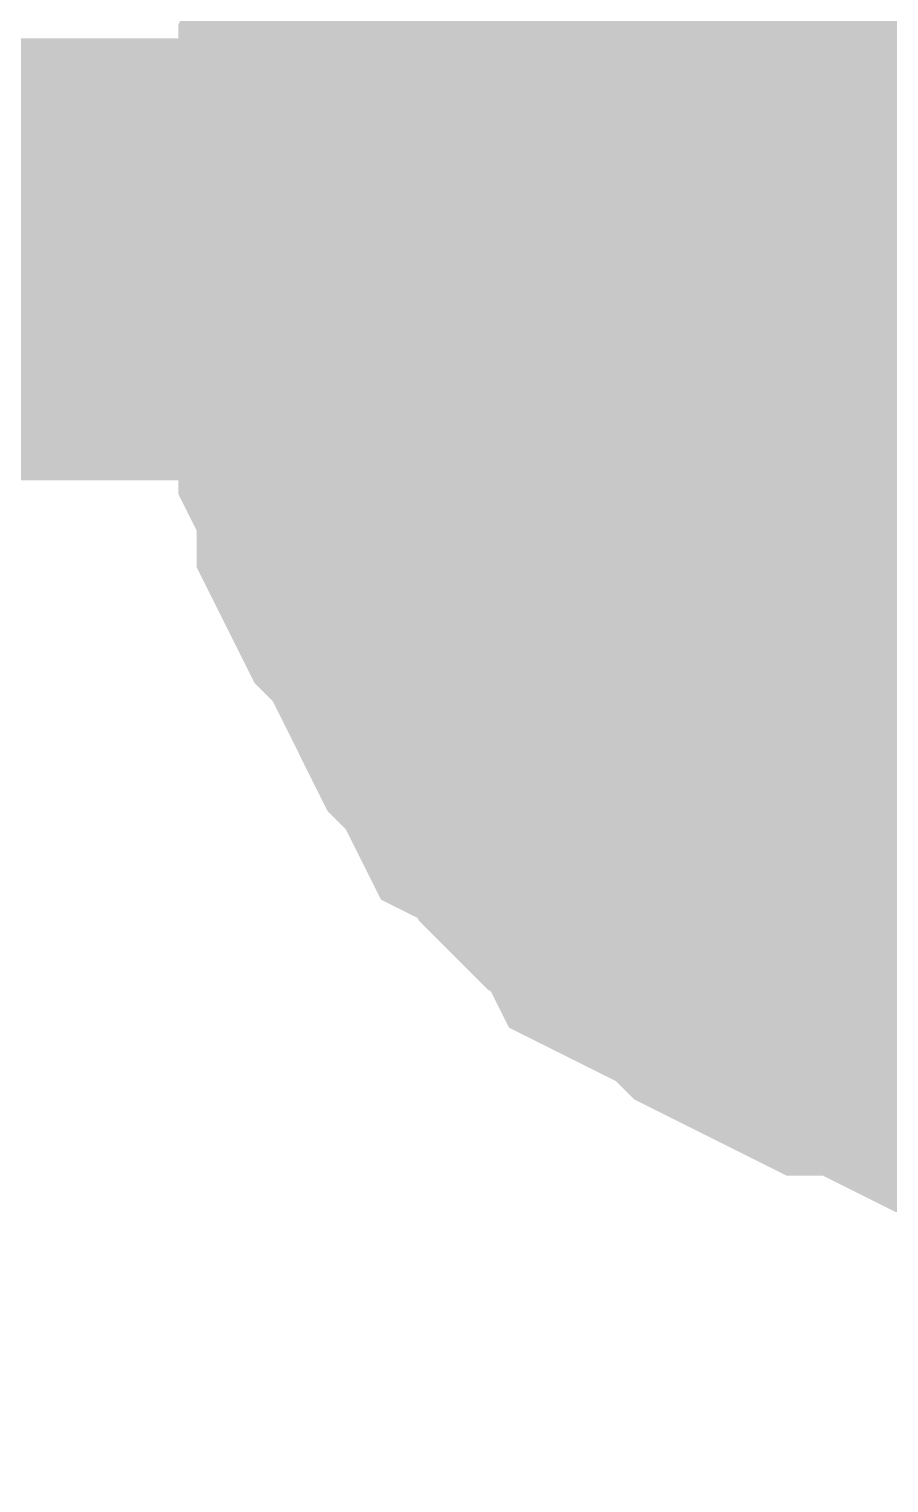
# Model space of a CAD drawing. Header units: inches. Extents: x 0 to 569, y 0 to 432.
# Drawn here: x 123.723 to 124.306, y 179.501 to 180.486 of the extents above; entities that cross this region are included whole.
import ezdxf

# ---------------------------------------------------------------- set-up
doc = ezdxf.new("R2010")
doc.units = ezdxf.units.IN
doc.layers.add('Sheet', color=255, linetype='Continuous')

msp = doc.modelspace()

# ---------------------------------------------------------------- linework, layer by layer
at = {"layer": 'Sheet'}
msp.add_lwpolyline([(124.206, 180.34, 0.508, 0.508, 1), (124.714, 180.34, 0.508, 0.508, 1)], format="xyseb", close=True, dxfattribs=at)
for points in [[(123.96143, 180.33008, 0.29972, 0.29972, 0), (123.96143, 180.35488, 0.29972, 0.29972, 0), (123.96143, 180.37969, 0.29972, 0.29972, 0), (123.96143, 180.40449, 0.29972, 0.29972, 0), (123.97383, 180.4293, 0.29972, 0.29972, 0), (123.97383, 180.4541, 0.29972, 0.29972, 0), (123.98623, 180.47891, 0.29972, 0.29972, 0), (123.98623, 180.50371, 0.29972, 0.29972, 0), (123.99863, 180.52852, 0.29972, 0.29972, 0), (124.01104, 180.55332, 0.29972, 0.29972, 0), (124.02344, 180.57812, 0.29972, 0.29972, 0), (124.03584, 180.59053, 0.29972, 0.29972, 0), (124.04824, 180.61533, 0.29972, 0.29972, 0), (124.06064, 180.64014, 0.29972, 0.29972, 0)], [(123.96143, 180.33008, 0.29972, 0.29972, 0), (123.96143, 180.35488, 0.29972, 0.29972, 0), (123.96143, 180.37969, 0.29972, 0.29972, 0), (123.96143, 180.40449, 0.29972, 0.29972, 0), (123.97383, 180.4293, 0.29972, 0.29972, 0), (123.97383, 180.4541, 0.29972, 0.29972, 0), (123.98623, 180.47891, 0.29972, 0.29972, 0), (123.98623, 180.50371, 0.29972, 0.29972, 0), (123.99863, 180.52852, 0.29972, 0.29972, 0), (124.01104, 180.55332, 0.29972, 0.29972, 0), (124.02344, 180.57812, 0.29972, 0.29972, 0), (124.03584, 180.59053, 0.29972, 0.29972, 0), (124.04824, 180.61533, 0.29972, 0.29972, 0), (124.06064, 180.64014, 0.29972, 0.29972, 0)], [(123.96143, 180.33008, 0.29972, 0.29972, 0), (123.96143, 180.35488, 0.29972, 0.29972, 0), (123.96143, 180.37969, 0.29972, 0.29972, 0), (123.96143, 180.40449, 0.29972, 0.29972, 0), (123.97383, 180.4293, 0.29972, 0.29972, 0), (123.97383, 180.4541, 0.29972, 0.29972, 0), (123.98623, 180.47891, 0.29972, 0.29972, 0), (123.98623, 180.50371, 0.29972, 0.29972, 0), (123.99863, 180.52852, 0.29972, 0.29972, 0), (124.01104, 180.55332, 0.29972, 0.29972, 0), (124.02344, 180.57812, 0.29972, 0.29972, 0), (124.03584, 180.59053, 0.29972, 0.29972, 0), (124.04824, 180.61533, 0.29972, 0.29972, 0), (124.06064, 180.64014, 0.29972, 0.29972, 0)], [(123.96143, 180.33008, 0.29972, 0.29972, 0), (123.96143, 180.35488, 0.29972, 0.29972, 0), (123.96143, 180.37969, 0.29972, 0.29972, 0), (123.96143, 180.40449, 0.29972, 0.29972, 0), (123.97383, 180.4293, 0.29972, 0.29972, 0), (123.97383, 180.4541, 0.29972, 0.29972, 0), (123.98623, 180.47891, 0.29972, 0.29972, 0), (123.98623, 180.50371, 0.29972, 0.29972, 0), (123.99863, 180.52852, 0.29972, 0.29972, 0), (124.01104, 180.55332, 0.29972, 0.29972, 0), (124.02344, 180.57812, 0.29972, 0.29972, 0), (124.03584, 180.59053, 0.29972, 0.29972, 0), (124.04824, 180.61533, 0.29972, 0.29972, 0), (124.06064, 180.64014, 0.29972, 0.29972, 0)], [(123.96143, 180.33008, 0.29972, 0.29972, 0), (123.96143, 180.35488, 0.29972, 0.29972, 0), (123.96143, 180.37969, 0.29972, 0.29972, 0), (123.96143, 180.40449, 0.29972, 0.29972, 0), (123.97383, 180.4293, 0.29972, 0.29972, 0), (123.97383, 180.4541, 0.29972, 0.29972, 0), (123.98623, 180.47891, 0.29972, 0.29972, 0), (123.98623, 180.50371, 0.29972, 0.29972, 0), (123.99863, 180.52852, 0.29972, 0.29972, 0), (124.01104, 180.55332, 0.29972, 0.29972, 0), (124.02344, 180.57812, 0.29972, 0.29972, 0), (124.03584, 180.59053, 0.29972, 0.29972, 0), (124.04824, 180.61533, 0.29972, 0.29972, 0), (124.06064, 180.64014, 0.29972, 0.29972, 0)], [(123.96143, 180.33008, 0.29972, 0.29972, 0), (123.96143, 180.35488, 0.29972, 0.29972, 0), (123.96143, 180.37969, 0.29972, 0.29972, 0), (123.96143, 180.40449, 0.29972, 0.29972, 0), (123.97383, 180.4293, 0.29972, 0.29972, 0), (123.97383, 180.4541, 0.29972, 0.29972, 0), (123.98623, 180.47891, 0.29972, 0.29972, 0), (123.98623, 180.50371, 0.29972, 0.29972, 0), (123.99863, 180.52852, 0.29972, 0.29972, 0), (124.01104, 180.55332, 0.29972, 0.29972, 0), (124.02344, 180.57812, 0.29972, 0.29972, 0), (124.03584, 180.59053, 0.29972, 0.29972, 0), (124.04824, 180.61533, 0.29972, 0.29972, 0), (124.06064, 180.64014, 0.29972, 0.29972, 0)], [(123.96143, 180.33008, 0.29972, 0.29972, 0), (123.96143, 180.35488, 0.29972, 0.29972, 0), (123.96143, 180.37969, 0.29972, 0.29972, 0), (123.96143, 180.40449, 0.29972, 0.29972, 0), (123.97383, 180.4293, 0.29972, 0.29972, 0), (123.97383, 180.4541, 0.29972, 0.29972, 0), (123.98623, 180.47891, 0.29972, 0.29972, 0), (123.98623, 180.50371, 0.29972, 0.29972, 0), (123.99863, 180.52852, 0.29972, 0.29972, 0), (124.01104, 180.55332, 0.29972, 0.29972, 0), (124.02344, 180.57812, 0.29972, 0.29972, 0), (124.03584, 180.59053, 0.29972, 0.29972, 0), (124.04824, 180.61533, 0.29972, 0.29972, 0), (124.06064, 180.64014, 0.29972, 0.29972, 0)], [(123.96143, 180.33008, 0.09906, 0.09906, 0), (123.96143, 180.35488, 0.09906, 0.09906, 0), (123.96143, 180.37969, 0.09906, 0.09906, 0), (123.96143, 180.40449, 0.09906, 0.09906, 0), (123.97383, 180.4293, 0.09906, 0.09906, 0), (123.97383, 180.4541, 0.09906, 0.09906, 0), (123.98623, 180.47891, 0.09906, 0.09906, 0), (123.98623, 180.50371, 0.09906, 0.09906, 0), (123.99863, 180.52852, 0.09906, 0.09906, 0), (124.01104, 180.55332, 0.09906, 0.09906, 0)], [(123.96143, 180.33008, 0.09906, 0.09906, 0), (123.96143, 180.35488, 0.09906, 0.09906, 0), (123.96143, 180.37969, 0.09906, 0.09906, 0), (123.96143, 180.40449, 0.09906, 0.09906, 0), (123.97383, 180.4293, 0.09906, 0.09906, 0), (123.97383, 180.4541, 0.09906, 0.09906, 0), (123.98623, 180.47891, 0.09906, 0.09906, 0), (123.98623, 180.50371, 0.09906, 0.09906, 0), (123.99863, 180.52852, 0.09906, 0.09906, 0), (124.01104, 180.55332, 0.09906, 0.09906, 0)], [(123.96143, 180.33008, 0.09906, 0.09906, 0), (123.96143, 180.35488, 0.09906, 0.09906, 0), (123.96143, 180.37969, 0.09906, 0.09906, 0), (123.96143, 180.40449, 0.09906, 0.09906, 0), (123.97383, 180.4293, 0.09906, 0.09906, 0), (123.97383, 180.4541, 0.09906, 0.09906, 0), (123.98623, 180.47891, 0.09906, 0.09906, 0), (123.98623, 180.50371, 0.09906, 0.09906, 0), (123.99863, 180.52852, 0.09906, 0.09906, 0), (124.01104, 180.55332, 0.09906, 0.09906, 0)], [(123.96143, 180.33008, 0.09906, 0.09906, 0), (123.96143, 180.35488, 0.09906, 0.09906, 0), (123.96143, 180.37969, 0.09906, 0.09906, 0), (123.96143, 180.40449, 0.09906, 0.09906, 0), (123.97383, 180.4293, 0.09906, 0.09906, 0), (123.97383, 180.4541, 0.09906, 0.09906, 0), (123.98623, 180.47891, 0.09906, 0.09906, 0), (123.98623, 180.50371, 0.09906, 0.09906, 0), (123.99863, 180.52852, 0.09906, 0.09906, 0), (124.01104, 180.55332, 0.09906, 0.09906, 0)], [(123.96143, 180.33008, 0.09906, 0.09906, 0), (123.96143, 180.35488, 0.09906, 0.09906, 0), (123.96143, 180.37969, 0.09906, 0.09906, 0), (123.96143, 180.40449, 0.09906, 0.09906, 0), (123.97383, 180.4293, 0.09906, 0.09906, 0), (123.97383, 180.4541, 0.09906, 0.09906, 0), (123.98623, 180.47891, 0.09906, 0.09906, 0), (123.98623, 180.50371, 0.09906, 0.09906, 0), (123.99863, 180.52852, 0.09906, 0.09906, 0), (124.01104, 180.55332, 0.09906, 0.09906, 0)], [(123.96143, 180.33008, 0.09906, 0.09906, 0), (123.96143, 180.35488, 0.09906, 0.09906, 0), (123.96143, 180.37969, 0.09906, 0.09906, 0), (123.96143, 180.40449, 0.09906, 0.09906, 0), (123.97383, 180.4293, 0.09906, 0.09906, 0), (123.97383, 180.4541, 0.09906, 0.09906, 0), (123.98623, 180.47891, 0.09906, 0.09906, 0), (123.98623, 180.50371, 0.09906, 0.09906, 0), (123.99863, 180.52852, 0.09906, 0.09906, 0), (124.01104, 180.55332, 0.09906, 0.09906, 0)], [(123.96143, 180.33008, 0.09906, 0.09906, 0), (123.96143, 180.35488, 0.09906, 0.09906, 0), (123.96143, 180.37969, 0.09906, 0.09906, 0), (123.96143, 180.40449, 0.09906, 0.09906, 0), (123.97383, 180.4293, 0.09906, 0.09906, 0), (123.97383, 180.4541, 0.09906, 0.09906, 0), (123.98623, 180.47891, 0.09906, 0.09906, 0), (123.98623, 180.50371, 0.09906, 0.09906, 0), (123.99863, 180.52852, 0.09906, 0.09906, 0), (124.01104, 180.55332, 0.09906, 0.09906, 0)], [(116.84248, 175.25752, 0.29972, 0.29972, 0), (116.84248, 180.33008, 0.29972, 0.29972, 0), (124.46992, 180.33008, 0.29972, 0.29972, 0)], [(124.46992, 179.82158, 0.29972, 0.29972, 0), (124.44512, 179.82158, 0.29972, 0.29972, 0), (124.42031, 179.82158, 0.29972, 0.29972, 0), (124.39551, 179.82158, 0.29972, 0.29972, 0), (124.3707, 179.83398, 0.29972, 0.29972, 0), (124.3459, 179.83398, 0.29972, 0.29972, 0), (124.32109, 179.84639, 0.29972, 0.29972, 0), (124.29629, 179.85879, 0.29972, 0.29972, 0), (124.27148, 179.85879, 0.29972, 0.29972, 0), (124.24668, 179.87119, 0.29972, 0.29972, 0), (124.22187, 179.88359, 0.29972, 0.29972, 0), (124.20947, 179.896, 0.29972, 0.29972, 0), (124.18467, 179.9084, 0.29972, 0.29972, 0), (124.15986, 179.9208, 0.29972, 0.29972, 0), (124.14746, 179.94561, 0.29972, 0.29972, 0), (124.12266, 179.95801, 0.29972, 0.29972, 0), (124.11025, 179.97041, 0.29972, 0.29972, 0), (124.09785, 179.99521, 0.29972, 0.29972, 0), (124.07305, 180.00762, 0.29972, 0.29972, 0), (124.06064, 180.03242, 0.29972, 0.29972, 0), (124.04824, 180.04482, 0.29972, 0.29972, 0), (124.03584, 180.06963, 0.29972, 0.29972, 0), (124.02344, 180.09443, 0.29972, 0.29972, 0), (124.01104, 180.11924, 0.29972, 0.29972, 0), (123.99863, 180.13164, 0.29972, 0.29972, 0), (123.98623, 180.15645, 0.29972, 0.29972, 0), (123.98623, 180.18125, 0.29972, 0.29972, 0), (123.97383, 180.20605, 0.29972, 0.29972, 0), (123.97383, 180.23086, 0.29972, 0.29972, 0), (123.96143, 180.25566, 0.29972, 0.29972, 0), (123.96143, 180.28047, 0.29972, 0.29972, 0), (123.96143, 180.30527, 0.29972, 0.29972, 0), (123.96143, 180.33008, 0.29972, 0.29972, 0)], [(123.96143, 180.33008, 0.29972, 0.29972, 0), (123.96143, 180.33008, 0.29972, 0.29972, 0)], [(124.46992, 179.82158, 0.29972, 0.29972, 0), (124.44512, 179.82158, 0.29972, 0.29972, 0), (124.42031, 179.82158, 0.29972, 0.29972, 0), (124.39551, 179.82158, 0.29972, 0.29972, 0), (124.3707, 179.83398, 0.29972, 0.29972, 0), (124.3459, 179.83398, 0.29972, 0.29972, 0), (124.32109, 179.84639, 0.29972, 0.29972, 0), (124.29629, 179.85879, 0.29972, 0.29972, 0), (124.27148, 179.85879, 0.29972, 0.29972, 0), (124.24668, 179.87119, 0.29972, 0.29972, 0), (124.22187, 179.88359, 0.29972, 0.29972, 0), (124.20947, 179.896, 0.29972, 0.29972, 0), (124.18467, 179.9084, 0.29972, 0.29972, 0), (124.15986, 179.9208, 0.29972, 0.29972, 0), (124.14746, 179.94561, 0.29972, 0.29972, 0), (124.12266, 179.95801, 0.29972, 0.29972, 0), (124.11025, 179.97041, 0.29972, 0.29972, 0), (124.09785, 179.99521, 0.29972, 0.29972, 0), (124.07305, 180.00762, 0.29972, 0.29972, 0), (124.06064, 180.03242, 0.29972, 0.29972, 0), (124.04824, 180.04482, 0.29972, 0.29972, 0), (124.03584, 180.06963, 0.29972, 0.29972, 0), (124.02344, 180.09443, 0.29972, 0.29972, 0), (124.01104, 180.11924, 0.29972, 0.29972, 0), (123.99863, 180.13164, 0.29972, 0.29972, 0), (123.98623, 180.15645, 0.29972, 0.29972, 0), (123.98623, 180.18125, 0.29972, 0.29972, 0), (123.97383, 180.20605, 0.29972, 0.29972, 0), (123.97383, 180.23086, 0.29972, 0.29972, 0), (123.96143, 180.25566, 0.29972, 0.29972, 0), (123.96143, 180.28047, 0.29972, 0.29972, 0), (123.96143, 180.30527, 0.29972, 0.29972, 0), (123.96143, 180.33008, 0.29972, 0.29972, 0)], [(123.96143, 180.33008, 0.29972, 0.29972, 0), (123.96143, 180.33008, 0.29972, 0.29972, 0)], [(124.46992, 179.82158, 0.29972, 0.29972, 0), (124.44512, 179.82158, 0.29972, 0.29972, 0), (124.42031, 179.82158, 0.29972, 0.29972, 0), (124.39551, 179.82158, 0.29972, 0.29972, 0), (124.3707, 179.83398, 0.29972, 0.29972, 0), (124.3459, 179.83398, 0.29972, 0.29972, 0), (124.32109, 179.84639, 0.29972, 0.29972, 0), (124.29629, 179.85879, 0.29972, 0.29972, 0), (124.27148, 179.85879, 0.29972, 0.29972, 0), (124.24668, 179.87119, 0.29972, 0.29972, 0), (124.22187, 179.88359, 0.29972, 0.29972, 0), (124.20947, 179.896, 0.29972, 0.29972, 0), (124.18467, 179.9084, 0.29972, 0.29972, 0), (124.15986, 179.9208, 0.29972, 0.29972, 0), (124.14746, 179.94561, 0.29972, 0.29972, 0), (124.12266, 179.95801, 0.29972, 0.29972, 0), (124.11025, 179.97041, 0.29972, 0.29972, 0), (124.09785, 179.99521, 0.29972, 0.29972, 0), (124.07305, 180.00762, 0.29972, 0.29972, 0), (124.06064, 180.03242, 0.29972, 0.29972, 0), (124.04824, 180.04482, 0.29972, 0.29972, 0), (124.03584, 180.06963, 0.29972, 0.29972, 0), (124.02344, 180.09443, 0.29972, 0.29972, 0), (124.01104, 180.11924, 0.29972, 0.29972, 0), (123.99863, 180.13164, 0.29972, 0.29972, 0), (123.98623, 180.15645, 0.29972, 0.29972, 0), (123.98623, 180.18125, 0.29972, 0.29972, 0), (123.97383, 180.20605, 0.29972, 0.29972, 0), (123.97383, 180.23086, 0.29972, 0.29972, 0), (123.96143, 180.25566, 0.29972, 0.29972, 0), (123.96143, 180.28047, 0.29972, 0.29972, 0), (123.96143, 180.30527, 0.29972, 0.29972, 0), (123.96143, 180.33008, 0.29972, 0.29972, 0)], [(123.96143, 180.33008, 0.29972, 0.29972, 0), (123.96143, 180.33008, 0.29972, 0.29972, 0)], [(124.46992, 179.82158, 0.29972, 0.29972, 0), (124.44512, 179.82158, 0.29972, 0.29972, 0), (124.42031, 179.82158, 0.29972, 0.29972, 0), (124.39551, 179.82158, 0.29972, 0.29972, 0), (124.3707, 179.83398, 0.29972, 0.29972, 0), (124.3459, 179.83398, 0.29972, 0.29972, 0), (124.32109, 179.84639, 0.29972, 0.29972, 0), (124.29629, 179.85879, 0.29972, 0.29972, 0), (124.27148, 179.85879, 0.29972, 0.29972, 0), (124.24668, 179.87119, 0.29972, 0.29972, 0), (124.22187, 179.88359, 0.29972, 0.29972, 0), (124.20947, 179.896, 0.29972, 0.29972, 0), (124.18467, 179.9084, 0.29972, 0.29972, 0), (124.15986, 179.9208, 0.29972, 0.29972, 0), (124.14746, 179.94561, 0.29972, 0.29972, 0), (124.12266, 179.95801, 0.29972, 0.29972, 0), (124.11025, 179.97041, 0.29972, 0.29972, 0), (124.09785, 179.99521, 0.29972, 0.29972, 0), (124.07305, 180.00762, 0.29972, 0.29972, 0), (124.06064, 180.03242, 0.29972, 0.29972, 0), (124.04824, 180.04482, 0.29972, 0.29972, 0), (124.03584, 180.06963, 0.29972, 0.29972, 0), (124.02344, 180.09443, 0.29972, 0.29972, 0), (124.01104, 180.11924, 0.29972, 0.29972, 0), (123.99863, 180.13164, 0.29972, 0.29972, 0), (123.98623, 180.15645, 0.29972, 0.29972, 0), (123.98623, 180.18125, 0.29972, 0.29972, 0), (123.97383, 180.20605, 0.29972, 0.29972, 0), (123.97383, 180.23086, 0.29972, 0.29972, 0), (123.96143, 180.25566, 0.29972, 0.29972, 0), (123.96143, 180.28047, 0.29972, 0.29972, 0), (123.96143, 180.30527, 0.29972, 0.29972, 0), (123.96143, 180.33008, 0.29972, 0.29972, 0)], [(123.96143, 180.33008, 0.29972, 0.29972, 0), (123.96143, 180.33008, 0.29972, 0.29972, 0)], [(124.46992, 179.82158, 0.29972, 0.29972, 0), (124.44512, 179.82158, 0.29972, 0.29972, 0), (124.42031, 179.82158, 0.29972, 0.29972, 0), (124.39551, 179.82158, 0.29972, 0.29972, 0), (124.3707, 179.83398, 0.29972, 0.29972, 0), (124.3459, 179.83398, 0.29972, 0.29972, 0), (124.32109, 179.84639, 0.29972, 0.29972, 0), (124.29629, 179.85879, 0.29972, 0.29972, 0), (124.27148, 179.85879, 0.29972, 0.29972, 0), (124.24668, 179.87119, 0.29972, 0.29972, 0), (124.22187, 179.88359, 0.29972, 0.29972, 0), (124.20947, 179.896, 0.29972, 0.29972, 0), (124.18467, 179.9084, 0.29972, 0.29972, 0), (124.15986, 179.9208, 0.29972, 0.29972, 0), (124.14746, 179.94561, 0.29972, 0.29972, 0), (124.12266, 179.95801, 0.29972, 0.29972, 0), (124.11025, 179.97041, 0.29972, 0.29972, 0), (124.09785, 179.99521, 0.29972, 0.29972, 0), (124.07305, 180.00762, 0.29972, 0.29972, 0), (124.06064, 180.03242, 0.29972, 0.29972, 0), (124.04824, 180.04482, 0.29972, 0.29972, 0), (124.03584, 180.06963, 0.29972, 0.29972, 0), (124.02344, 180.09443, 0.29972, 0.29972, 0), (124.01104, 180.11924, 0.29972, 0.29972, 0), (123.99863, 180.13164, 0.29972, 0.29972, 0), (123.98623, 180.15645, 0.29972, 0.29972, 0), (123.98623, 180.18125, 0.29972, 0.29972, 0), (123.97383, 180.20605, 0.29972, 0.29972, 0), (123.97383, 180.23086, 0.29972, 0.29972, 0), (123.96143, 180.25566, 0.29972, 0.29972, 0), (123.96143, 180.28047, 0.29972, 0.29972, 0), (123.96143, 180.30527, 0.29972, 0.29972, 0), (123.96143, 180.33008, 0.29972, 0.29972, 0)], [(123.96143, 180.33008, 0.29972, 0.29972, 0), (123.96143, 180.33008, 0.29972, 0.29972, 0)], [(124.46992, 179.82158, 0.29972, 0.29972, 0), (124.44512, 179.82158, 0.29972, 0.29972, 0), (124.42031, 179.82158, 0.29972, 0.29972, 0), (124.39551, 179.82158, 0.29972, 0.29972, 0), (124.3707, 179.83398, 0.29972, 0.29972, 0), (124.3459, 179.83398, 0.29972, 0.29972, 0), (124.32109, 179.84639, 0.29972, 0.29972, 0), (124.29629, 179.85879, 0.29972, 0.29972, 0), (124.27148, 179.85879, 0.29972, 0.29972, 0), (124.24668, 179.87119, 0.29972, 0.29972, 0), (124.22187, 179.88359, 0.29972, 0.29972, 0), (124.20947, 179.896, 0.29972, 0.29972, 0), (124.18467, 179.9084, 0.29972, 0.29972, 0), (124.15986, 179.9208, 0.29972, 0.29972, 0), (124.14746, 179.94561, 0.29972, 0.29972, 0), (124.12266, 179.95801, 0.29972, 0.29972, 0), (124.11025, 179.97041, 0.29972, 0.29972, 0), (124.09785, 179.99521, 0.29972, 0.29972, 0), (124.07305, 180.00762, 0.29972, 0.29972, 0), (124.06064, 180.03242, 0.29972, 0.29972, 0), (124.04824, 180.04482, 0.29972, 0.29972, 0), (124.03584, 180.06963, 0.29972, 0.29972, 0), (124.02344, 180.09443, 0.29972, 0.29972, 0), (124.01104, 180.11924, 0.29972, 0.29972, 0), (123.99863, 180.13164, 0.29972, 0.29972, 0), (123.98623, 180.15645, 0.29972, 0.29972, 0), (123.98623, 180.18125, 0.29972, 0.29972, 0), (123.97383, 180.20605, 0.29972, 0.29972, 0), (123.97383, 180.23086, 0.29972, 0.29972, 0), (123.96143, 180.25566, 0.29972, 0.29972, 0), (123.96143, 180.28047, 0.29972, 0.29972, 0), (123.96143, 180.30527, 0.29972, 0.29972, 0), (123.96143, 180.33008, 0.29972, 0.29972, 0)], [(123.96143, 180.33008, 0.29972, 0.29972, 0), (123.96143, 180.33008, 0.29972, 0.29972, 0)], [(124.46992, 179.82158, 0.29972, 0.29972, 0), (124.44512, 179.82158, 0.29972, 0.29972, 0), (124.42031, 179.82158, 0.29972, 0.29972, 0), (124.39551, 179.82158, 0.29972, 0.29972, 0), (124.3707, 179.83398, 0.29972, 0.29972, 0), (124.3459, 179.83398, 0.29972, 0.29972, 0), (124.32109, 179.84639, 0.29972, 0.29972, 0), (124.29629, 179.85879, 0.29972, 0.29972, 0), (124.27148, 179.85879, 0.29972, 0.29972, 0), (124.24668, 179.87119, 0.29972, 0.29972, 0), (124.22187, 179.88359, 0.29972, 0.29972, 0), (124.20947, 179.896, 0.29972, 0.29972, 0), (124.18467, 179.9084, 0.29972, 0.29972, 0), (124.15986, 179.9208, 0.29972, 0.29972, 0), (124.14746, 179.94561, 0.29972, 0.29972, 0), (124.12266, 179.95801, 0.29972, 0.29972, 0), (124.11025, 179.97041, 0.29972, 0.29972, 0), (124.09785, 179.99521, 0.29972, 0.29972, 0), (124.07305, 180.00762, 0.29972, 0.29972, 0), (124.06064, 180.03242, 0.29972, 0.29972, 0), (124.04824, 180.04482, 0.29972, 0.29972, 0), (124.03584, 180.06963, 0.29972, 0.29972, 0), (124.02344, 180.09443, 0.29972, 0.29972, 0), (124.01104, 180.11924, 0.29972, 0.29972, 0), (123.99863, 180.13164, 0.29972, 0.29972, 0), (123.98623, 180.15645, 0.29972, 0.29972, 0), (123.98623, 180.18125, 0.29972, 0.29972, 0), (123.97383, 180.20605, 0.29972, 0.29972, 0), (123.97383, 180.23086, 0.29972, 0.29972, 0), (123.96143, 180.25566, 0.29972, 0.29972, 0), (123.96143, 180.28047, 0.29972, 0.29972, 0), (123.96143, 180.30527, 0.29972, 0.29972, 0), (123.96143, 180.33008, 0.29972, 0.29972, 0)], [(123.96143, 180.33008, 0.29972, 0.29972, 0), (123.96143, 180.33008, 0.29972, 0.29972, 0)], [(124.3707, 179.83398, 0.09906, 0.09906, 0), (124.3459, 179.83398, 0.09906, 0.09906, 0), (124.32109, 179.84639, 0.09906, 0.09906, 0), (124.29629, 179.85879, 0.09906, 0.09906, 0), (124.27148, 179.85879, 0.09906, 0.09906, 0), (124.24668, 179.87119, 0.09906, 0.09906, 0), (124.22187, 179.88359, 0.09906, 0.09906, 0), (124.20947, 179.896, 0.09906, 0.09906, 0), (124.18467, 179.9084, 0.09906, 0.09906, 0), (124.15986, 179.9208, 0.09906, 0.09906, 0), (124.14746, 179.94561, 0.09906, 0.09906, 0), (124.12266, 179.95801, 0.09906, 0.09906, 0), (124.11025, 179.97041, 0.09906, 0.09906, 0), (124.09785, 179.99521, 0.09906, 0.09906, 0), (124.07305, 180.00762, 0.09906, 0.09906, 0), (124.06064, 180.03242, 0.09906, 0.09906, 0), (124.04824, 180.04482, 0.09906, 0.09906, 0), (124.03584, 180.06963, 0.09906, 0.09906, 0), (124.02344, 180.09443, 0.09906, 0.09906, 0), (124.01104, 180.11924, 0.09906, 0.09906, 0), (123.99863, 180.13164, 0.09906, 0.09906, 0), (123.98623, 180.15645, 0.09906, 0.09906, 0), (123.98623, 180.18125, 0.09906, 0.09906, 0), (123.97383, 180.20605, 0.09906, 0.09906, 0), (123.97383, 180.23086, 0.09906, 0.09906, 0), (123.96143, 180.25566, 0.09906, 0.09906, 0), (123.96143, 180.28047, 0.09906, 0.09906, 0), (123.96143, 180.30527, 0.09906, 0.09906, 0), (123.96143, 180.33008, 0.09906, 0.09906, 0)], [(123.96143, 180.33008, 0.09906, 0.09906, 0), (123.96143, 180.33008, 0.09906, 0.09906, 0)], [(124.3707, 179.83398, 0.09906, 0.09906, 0), (124.3459, 179.83398, 0.09906, 0.09906, 0), (124.32109, 179.84639, 0.09906, 0.09906, 0), (124.29629, 179.85879, 0.09906, 0.09906, 0), (124.27148, 179.85879, 0.09906, 0.09906, 0), (124.24668, 179.87119, 0.09906, 0.09906, 0), (124.22187, 179.88359, 0.09906, 0.09906, 0), (124.20947, 179.896, 0.09906, 0.09906, 0), (124.18467, 179.9084, 0.09906, 0.09906, 0), (124.15986, 179.9208, 0.09906, 0.09906, 0), (124.14746, 179.94561, 0.09906, 0.09906, 0), (124.12266, 179.95801, 0.09906, 0.09906, 0), (124.11025, 179.97041, 0.09906, 0.09906, 0), (124.09785, 179.99521, 0.09906, 0.09906, 0), (124.07305, 180.00762, 0.09906, 0.09906, 0), (124.06064, 180.03242, 0.09906, 0.09906, 0), (124.04824, 180.04482, 0.09906, 0.09906, 0), (124.03584, 180.06963, 0.09906, 0.09906, 0), (124.02344, 180.09443, 0.09906, 0.09906, 0), (124.01104, 180.11924, 0.09906, 0.09906, 0), (123.99863, 180.13164, 0.09906, 0.09906, 0), (123.98623, 180.15645, 0.09906, 0.09906, 0), (123.98623, 180.18125, 0.09906, 0.09906, 0), (123.97383, 180.20605, 0.09906, 0.09906, 0), (123.97383, 180.23086, 0.09906, 0.09906, 0), (123.96143, 180.25566, 0.09906, 0.09906, 0), (123.96143, 180.28047, 0.09906, 0.09906, 0), (123.96143, 180.30527, 0.09906, 0.09906, 0), (123.96143, 180.33008, 0.09906, 0.09906, 0)], [(123.96143, 180.33008, 0.09906, 0.09906, 0), (123.96143, 180.33008, 0.09906, 0.09906, 0)], [(124.3707, 179.83398, 0.09906, 0.09906, 0), (124.3459, 179.83398, 0.09906, 0.09906, 0), (124.32109, 179.84639, 0.09906, 0.09906, 0), (124.29629, 179.85879, 0.09906, 0.09906, 0), (124.27148, 179.85879, 0.09906, 0.09906, 0), (124.24668, 179.87119, 0.09906, 0.09906, 0), (124.22187, 179.88359, 0.09906, 0.09906, 0), (124.20947, 179.896, 0.09906, 0.09906, 0), (124.18467, 179.9084, 0.09906, 0.09906, 0), (124.15986, 179.9208, 0.09906, 0.09906, 0), (124.14746, 179.94561, 0.09906, 0.09906, 0), (124.12266, 179.95801, 0.09906, 0.09906, 0), (124.11025, 179.97041, 0.09906, 0.09906, 0), (124.09785, 179.99521, 0.09906, 0.09906, 0), (124.07305, 180.00762, 0.09906, 0.09906, 0), (124.06064, 180.03242, 0.09906, 0.09906, 0), (124.04824, 180.04482, 0.09906, 0.09906, 0), (124.03584, 180.06963, 0.09906, 0.09906, 0), (124.02344, 180.09443, 0.09906, 0.09906, 0), (124.01104, 180.11924, 0.09906, 0.09906, 0), (123.99863, 180.13164, 0.09906, 0.09906, 0), (123.98623, 180.15645, 0.09906, 0.09906, 0), (123.98623, 180.18125, 0.09906, 0.09906, 0), (123.97383, 180.20605, 0.09906, 0.09906, 0), (123.97383, 180.23086, 0.09906, 0.09906, 0), (123.96143, 180.25566, 0.09906, 0.09906, 0), (123.96143, 180.28047, 0.09906, 0.09906, 0), (123.96143, 180.30527, 0.09906, 0.09906, 0), (123.96143, 180.33008, 0.09906, 0.09906, 0)], [(123.96143, 180.33008, 0.09906, 0.09906, 0), (123.96143, 180.33008, 0.09906, 0.09906, 0)], [(124.3707, 179.83398, 0.09906, 0.09906, 0), (124.3459, 179.83398, 0.09906, 0.09906, 0), (124.32109, 179.84639, 0.09906, 0.09906, 0), (124.29629, 179.85879, 0.09906, 0.09906, 0), (124.27148, 179.85879, 0.09906, 0.09906, 0), (124.24668, 179.87119, 0.09906, 0.09906, 0), (124.22187, 179.88359, 0.09906, 0.09906, 0), (124.20947, 179.896, 0.09906, 0.09906, 0), (124.18467, 179.9084, 0.09906, 0.09906, 0), (124.15986, 179.9208, 0.09906, 0.09906, 0), (124.14746, 179.94561, 0.09906, 0.09906, 0), (124.12266, 179.95801, 0.09906, 0.09906, 0), (124.11025, 179.97041, 0.09906, 0.09906, 0), (124.09785, 179.99521, 0.09906, 0.09906, 0), (124.07305, 180.00762, 0.09906, 0.09906, 0), (124.06064, 180.03242, 0.09906, 0.09906, 0), (124.04824, 180.04482, 0.09906, 0.09906, 0), (124.03584, 180.06963, 0.09906, 0.09906, 0), (124.02344, 180.09443, 0.09906, 0.09906, 0), (124.01104, 180.11924, 0.09906, 0.09906, 0), (123.99863, 180.13164, 0.09906, 0.09906, 0), (123.98623, 180.15645, 0.09906, 0.09906, 0), (123.98623, 180.18125, 0.09906, 0.09906, 0), (123.97383, 180.20605, 0.09906, 0.09906, 0), (123.97383, 180.23086, 0.09906, 0.09906, 0), (123.96143, 180.25566, 0.09906, 0.09906, 0), (123.96143, 180.28047, 0.09906, 0.09906, 0), (123.96143, 180.30527, 0.09906, 0.09906, 0), (123.96143, 180.33008, 0.09906, 0.09906, 0)], [(123.96143, 180.33008, 0.09906, 0.09906, 0), (123.96143, 180.33008, 0.09906, 0.09906, 0)], [(124.3707, 179.83398, 0.09906, 0.09906, 0), (124.3459, 179.83398, 0.09906, 0.09906, 0), (124.32109, 179.84639, 0.09906, 0.09906, 0), (124.29629, 179.85879, 0.09906, 0.09906, 0), (124.27148, 179.85879, 0.09906, 0.09906, 0), (124.24668, 179.87119, 0.09906, 0.09906, 0), (124.22187, 179.88359, 0.09906, 0.09906, 0), (124.20947, 179.896, 0.09906, 0.09906, 0), (124.18467, 179.9084, 0.09906, 0.09906, 0), (124.15986, 179.9208, 0.09906, 0.09906, 0), (124.14746, 179.94561, 0.09906, 0.09906, 0), (124.12266, 179.95801, 0.09906, 0.09906, 0), (124.11025, 179.97041, 0.09906, 0.09906, 0), (124.09785, 179.99521, 0.09906, 0.09906, 0), (124.07305, 180.00762, 0.09906, 0.09906, 0), (124.06064, 180.03242, 0.09906, 0.09906, 0), (124.04824, 180.04482, 0.09906, 0.09906, 0), (124.03584, 180.06963, 0.09906, 0.09906, 0), (124.02344, 180.09443, 0.09906, 0.09906, 0), (124.01104, 180.11924, 0.09906, 0.09906, 0), (123.99863, 180.13164, 0.09906, 0.09906, 0), (123.98623, 180.15645, 0.09906, 0.09906, 0), (123.98623, 180.18125, 0.09906, 0.09906, 0), (123.97383, 180.20605, 0.09906, 0.09906, 0), (123.97383, 180.23086, 0.09906, 0.09906, 0), (123.96143, 180.25566, 0.09906, 0.09906, 0), (123.96143, 180.28047, 0.09906, 0.09906, 0), (123.96143, 180.30527, 0.09906, 0.09906, 0), (123.96143, 180.33008, 0.09906, 0.09906, 0)], [(123.96143, 180.33008, 0.09906, 0.09906, 0), (123.96143, 180.33008, 0.09906, 0.09906, 0)], [(124.3707, 179.83398, 0.09906, 0.09906, 0), (124.3459, 179.83398, 0.09906, 0.09906, 0), (124.32109, 179.84639, 0.09906, 0.09906, 0), (124.29629, 179.85879, 0.09906, 0.09906, 0), (124.27148, 179.85879, 0.09906, 0.09906, 0), (124.24668, 179.87119, 0.09906, 0.09906, 0), (124.22187, 179.88359, 0.09906, 0.09906, 0), (124.20947, 179.896, 0.09906, 0.09906, 0), (124.18467, 179.9084, 0.09906, 0.09906, 0), (124.15986, 179.9208, 0.09906, 0.09906, 0), (124.14746, 179.94561, 0.09906, 0.09906, 0), (124.12266, 179.95801, 0.09906, 0.09906, 0), (124.11025, 179.97041, 0.09906, 0.09906, 0), (124.09785, 179.99521, 0.09906, 0.09906, 0), (124.07305, 180.00762, 0.09906, 0.09906, 0), (124.06064, 180.03242, 0.09906, 0.09906, 0), (124.04824, 180.04482, 0.09906, 0.09906, 0), (124.03584, 180.06963, 0.09906, 0.09906, 0), (124.02344, 180.09443, 0.09906, 0.09906, 0), (124.01104, 180.11924, 0.09906, 0.09906, 0), (123.99863, 180.13164, 0.09906, 0.09906, 0), (123.98623, 180.15645, 0.09906, 0.09906, 0), (123.98623, 180.18125, 0.09906, 0.09906, 0), (123.97383, 180.20605, 0.09906, 0.09906, 0), (123.97383, 180.23086, 0.09906, 0.09906, 0), (123.96143, 180.25566, 0.09906, 0.09906, 0), (123.96143, 180.28047, 0.09906, 0.09906, 0), (123.96143, 180.30527, 0.09906, 0.09906, 0), (123.96143, 180.33008, 0.09906, 0.09906, 0)], [(123.96143, 180.33008, 0.09906, 0.09906, 0), (123.96143, 180.33008, 0.09906, 0.09906, 0)], [(124.3707, 179.83398, 0.09906, 0.09906, 0), (124.3459, 179.83398, 0.09906, 0.09906, 0), (124.32109, 179.84639, 0.09906, 0.09906, 0), (124.29629, 179.85879, 0.09906, 0.09906, 0), (124.27148, 179.85879, 0.09906, 0.09906, 0), (124.24668, 179.87119, 0.09906, 0.09906, 0), (124.22187, 179.88359, 0.09906, 0.09906, 0), (124.20947, 179.896, 0.09906, 0.09906, 0), (124.18467, 179.9084, 0.09906, 0.09906, 0), (124.15986, 179.9208, 0.09906, 0.09906, 0), (124.14746, 179.94561, 0.09906, 0.09906, 0), (124.12266, 179.95801, 0.09906, 0.09906, 0), (124.11025, 179.97041, 0.09906, 0.09906, 0), (124.09785, 179.99521, 0.09906, 0.09906, 0), (124.07305, 180.00762, 0.09906, 0.09906, 0), (124.06064, 180.03242, 0.09906, 0.09906, 0), (124.04824, 180.04482, 0.09906, 0.09906, 0), (124.03584, 180.06963, 0.09906, 0.09906, 0), (124.02344, 180.09443, 0.09906, 0.09906, 0), (124.01104, 180.11924, 0.09906, 0.09906, 0), (123.99863, 180.13164, 0.09906, 0.09906, 0), (123.98623, 180.15645, 0.09906, 0.09906, 0), (123.98623, 180.18125, 0.09906, 0.09906, 0), (123.97383, 180.20605, 0.09906, 0.09906, 0), (123.97383, 180.23086, 0.09906, 0.09906, 0), (123.96143, 180.25566, 0.09906, 0.09906, 0), (123.96143, 180.28047, 0.09906, 0.09906, 0), (123.96143, 180.30527, 0.09906, 0.09906, 0), (123.96143, 180.33008, 0.09906, 0.09906, 0)], [(123.96143, 180.33008, 0.09906, 0.09906, 0), (123.96143, 180.33008, 0.09906, 0.09906, 0)]]:
    msp.add_lwpolyline(points, format="xyseb", dxfattribs=at)

doc.saveas('drawing.dxf')
